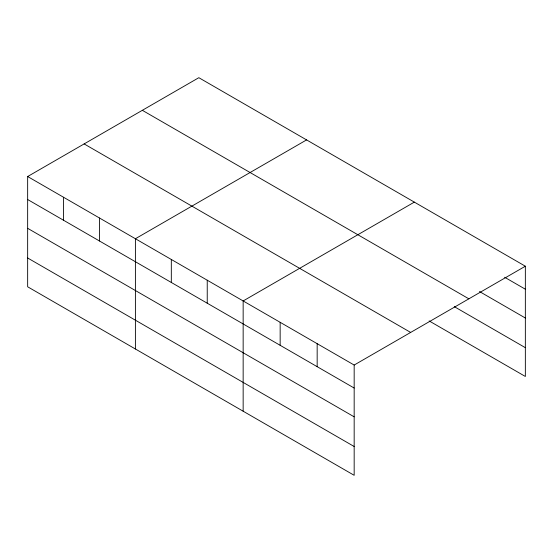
<?xml version="1.0" encoding="UTF-8"?>
<svg xmlns="http://www.w3.org/2000/svg" width="553" height="553" viewBox="0 0 553 553"><rect width="100%" height="100%" fill="white"/><g stroke="black" fill="none" stroke-linecap="round" stroke-linejoin="round"><path stroke-width="0.83" d="M354.169 416.838L354.169 365.042L27.65 176.531L27.65 286.786L354.169 475.304L354.169 416.838L27.65 228.32M429.135 320.92L525.35 376.469L525.35 266.214L198.831 77.697L27.65 176.531M306.583 139.909L135.402 238.737L135.402 348.998M414.335 202.121L243.154 300.95L243.154 411.204M354.169 365.042L525.35 266.214M504.626 277.247L525.35 289.212M479.465 291.514L525.35 318.01M142.342 110.317L468.861 298.827M454.296 306.652L525.35 347.678M84.139 143.918L410.658 332.429M27.65 199.529L354.169 388.04M27.65 257.988L354.169 446.506M317.166 343.683L317.166 366.68M280.157 322.316L280.157 345.314M207.237 280.212L207.237 303.21M171.319 259.475L171.319 282.472M99.485 218L99.485 241.004M63.567 197.269L63.567 220.267"/></g></svg>
